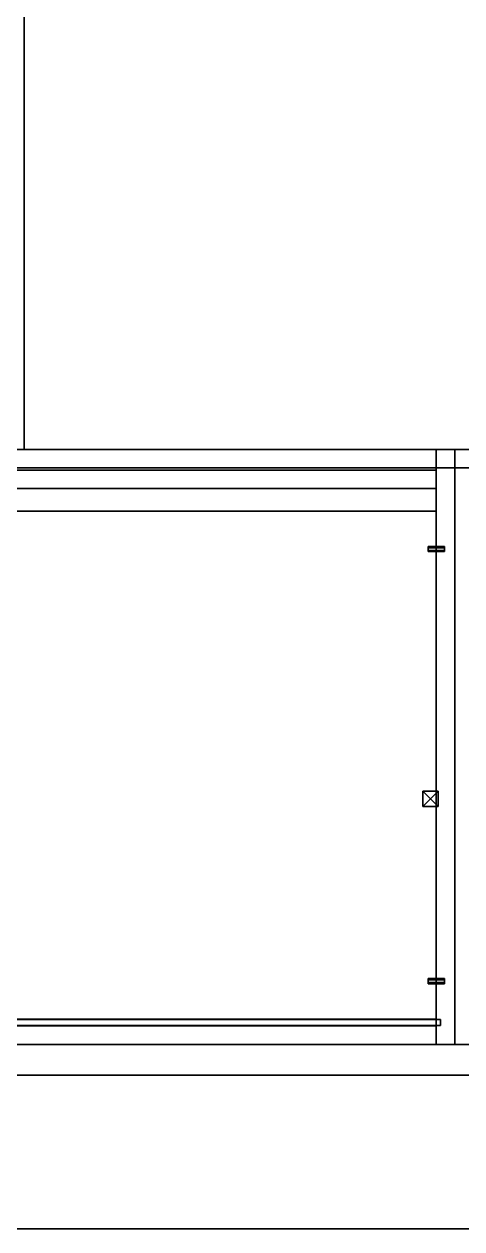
# Model space of a CAD drawing. Extents: x 0 to 3344, y -4262 to 0.
# Drawn here: x 748 to 1175, y -4262 to -3087 of the extents above; entities that cross this region are included whole.
import ezdxf

# ---------------------------------------------------------------- set-up
doc = ezdxf.new("R2010")
doc.units = 0
for name, color, linetype in [('LAYER0', 7, 'CONTINUOUS'), ('LAYER1', 7, 'CONTINUOUS'), ('LAYER102', 254, 'CONTINUOUS'), ('LAYER103', 254, 'CONTINUOUS'), ('LAYER137', 7, 'CONTINUOUS'), ('LAYER361', 7, 'CONTINUOUS'), ('LAYER51', 7, 'CONTINUOUS'), ('LAYER54', 7, 'CONTINUOUS'), ('LAYER60', 7, 'CONTINUOUS'), ('LAYER62', 7, 'CONTINUOUS'), ('LAYER64', 7, 'CONTINUOUS'), ('LAYER65', 7, 'CONTINUOUS'), ('LAYER67', 7, 'CONTINUOUS'), ('LAYER70', 254, 'CONTINUOUS'), ('LAYER71', 254, 'CONTINUOUS'), ('LAYER76', 7, 'CONTINUOUS'), ('LAYER80', 253, 'CONTINUOUS'), ('LAYER81', 253, 'CONTINUOUS'), ('LAYER86', 253, 'CONTINUOUS'), ('LAYER87', 253, 'CONTINUOUS'), ('LAYER90', 7, 'CONTINUOUS'), ('LAYER93', 254, 'CONTINUOUS'), ('LAYER94', 254, 'CONTINUOUS'), ('LAYER99', 7, 'CONTINUOUS')]:
    doc.layers.add(name, color=color, linetype=linetype)

msp = doc.modelspace()

# ---------------------------------------------------------------- linework, layer by layer
at = {"layer": 'LAYER0', "invisible_edges": 1}
for points in [[(18, -0.0034, 0.0981), (3344, -4262.003, 0.0981), (0, -4262.003, 0.0981), (18, -0.0034, 0.0981)], [(3344, -4262.003, 5.0981), (18, -0.0034, 5.0981), (0, -4262.003, 5.0981), (3344, -4262.003, 5.0981)], [(3344, -4262.003, 0.0981), (18, -0.0034, 0.0981), (3344, -0.0034, 0.0981), (3344, -4262.003, 0.0981)], [(18, -0.0034, 5.0981), (3344, -4262.003, 5.0981), (3344, -0.0034, 5.0981), (18, -0.0034, 5.0981)], [(3344, -4262.003, 5.0981), (0, -4262.003, 0.0981), (3344, -4262.003, 0.0981), (3344, -4262.003, 5.0981)], [(0, -4262.003, 0.0981), (3344, -4262.003, 5.0981), (0, -4262.003, 5.0981), (0, -4262.003, 0.0981)]]:
    msp.add_3dface(points, dxfattribs=at)
at = {"layer": 'LAYER1'}
for points, invisible_edges in [([(168.0046, -4112, 5.0981), (3344.004, -4262, 5.0981), (18.0046, -4262, 5.0981), (168.0046, -4112, 5.0981)], 5), ([(3344.004, -4262, 5.0981), (168.0046, -4112, 5.0981), (3194.004, -4112, 5.0981), (3344.004, -4262, 5.0981)], 5), ([(168.0046, -4112, 2680.098), (3194.004, -4112, 5.0981), (168.0046, -4112, 5.0981), (168.0046, -4112, 2680.098)], 1), ([(3194.004, -4112, 5.0981), (168.0046, -4112, 2680.098), (3194.004, -4112, 2680.098), (3194.004, -4112, 5.0981)], 1), ([(3344.004, -4262, 2680.098), (18.0046, -4262, 5.0981), (3344.004, -4262, 5.0981), (3344.004, -4262, 2680.098)], 1), ([(18.0046, -4262, 5.0981), (3344.004, -4262, 2680.098), (18.0046, -4262, 2680.098), (18.0046, -4262, 5.0981)], 1)]:
    msp.add_3dface(points, dxfattribs=dict(at, invisible_edges=invisible_edges))
at = {"layer": 'LAYER102'}
for points in [[(1142.005, -3596.5, 900.5981), (1142.005, -3601.5, 900.5981), (1142.005, -3600.25, 902.7631), (1142.005, -3597.75, 902.7631)], [(1142.005, -3596.5, 900.5981), (1142.005, -3597.75, 898.433), (1142.005, -3600.25, 898.433), (1142.005, -3601.5, 900.5981)], [(1149.955, -3602, 900.5981), (1149.955, -3596, 900.5981), (1149.955, -3597.5, 903.1962), (1149.955, -3600.5, 903.1962)], [(1149.955, -3602, 900.5981), (1149.955, -3596, 900.5981), (1149.955, -3597.5, 898), (1149.955, -3600.5, 898)], [(1150.055, -3602, 900.5981), (1150.055, -3596, 900.5981), (1150.055, -3597.5, 903.1962), (1150.055, -3600.5, 903.1962)], [(1150.055, -3602, 900.5981), (1150.055, -3596, 900.5981), (1150.055, -3597.5, 898), (1150.055, -3600.5, 898)], [(1158.005, -3596.5, 900.5981), (1158.005, -3601.5, 900.5981), (1158.005, -3600.25, 902.7631), (1158.005, -3597.75, 902.7631)], [(1158.005, -3596.5, 900.5981), (1158.005, -3597.75, 898.433), (1158.005, -3600.25, 898.433), (1158.005, -3601.5, 900.5981)]]:
    msp.add_3dface(points, dxfattribs=at)
at = {"layer": 'LAYER103'}
for points in [[(1142.005, -4017.899, 900.5981), (1142.005, -4022.899, 900.5981), (1142.005, -4021.649, 902.7631), (1142.005, -4019.149, 902.7631)], [(1142.005, -4017.899, 900.5981), (1142.005, -4019.149, 898.433), (1142.005, -4021.649, 898.433), (1142.005, -4022.899, 900.5981)], [(1149.955, -4023.399, 900.5981), (1149.955, -4017.399, 900.5981), (1149.955, -4018.899, 903.1962), (1149.955, -4021.899, 903.1962)], [(1149.955, -4023.399, 900.5981), (1149.955, -4017.399, 900.5981), (1149.955, -4018.899, 898), (1149.955, -4021.899, 898)], [(1150.055, -4023.399, 900.5981), (1150.055, -4017.399, 900.5981), (1150.055, -4018.899, 903.1962), (1150.055, -4021.899, 903.1962)], [(1150.055, -4023.399, 900.5981), (1150.055, -4017.399, 900.5981), (1150.055, -4018.899, 898), (1150.055, -4021.899, 898)], [(1158.005, -4017.899, 900.5981), (1158.005, -4022.899, 900.5981), (1158.005, -4021.649, 902.7631), (1158.005, -4019.149, 902.7631)], [(1158.005, -4017.899, 900.5981), (1158.005, -4019.149, 898.433), (1158.005, -4021.649, 898.433), (1158.005, -4022.899, 900.5981)]]:
    msp.add_3dface(points, dxfattribs=at)
at = {"layer": 'LAYER137'}
for points, invisible_edges in [([(748.0048, -149.9995, 2610.098), (730.0048, -3519.84, 2610.098), (730.0048, -149.8394, 2610.098), (748.0048, -149.9995, 2610.098)], 1), ([(730.0048, -3519.84, 2680.098), (748.0048, -3502, 2680.098), (730.0048, -149.8394, 2680.098), (730.0048, -3519.84, 2680.098)], 3), ([(748.0048, -149.9995, 2680.098), (730.0048, -149.8394, 2680.098), (748.0048, -3502, 2680.098), (748.0048, -149.9995, 2680.098)], 2), ([(730.0048, -3519.84, 2610.098), (748.0048, -149.9995, 2610.098), (748.0048, -3502, 2610.098), (730.0048, -3519.84, 2610.098)], 5), ([(748.0048, -149.9995, 2610.098), (748.0048, -3502, 2680.098), (748.0048, -3502, 2610.098), (748.0048, -149.9995, 2610.098)], 1), ([(748.0048, -3502, 2680.098), (748.0048, -149.9995, 2610.098), (748.0048, -149.9995, 2680.098), (748.0048, -3502, 2680.098)], 1), ([(730.0048, -3519.84, 2610.098), (748.0048, -3502, 2610.098), (2632.125, -3519.84, 2610.098), (730.0048, -3519.84, 2610.098)], 3), ([(748.0048, -3502, 2680.098), (730.0048, -3519.84, 2680.098), (2632.125, -3519.84, 2680.098), (748.0048, -3502, 2680.098)], 5), ([(2632.125, -3519.84, 2610.098), (748.0048, -3502, 2610.098), (2614.125, -3502, 2610.098), (2632.125, -3519.84, 2610.098)], 5), ([(748.0048, -3502, 2680.098), (2614.125, -3502, 2610.098), (748.0048, -3502, 2610.098), (748.0048, -3502, 2680.098)], 1), ([(2614.125, -3502, 2610.098), (748.0048, -3502, 2680.098), (2614.125, -3502, 2680.098), (2614.125, -3502, 2610.098)], 1), ([(748.0048, -3502, 2680.098), (2632.125, -3519.84, 2680.098), (2614.125, -3502, 2680.098), (748.0048, -3502, 2680.098)], 3), ([(2632.125, -3519.84, 2680.098), (730.0048, -3519.84, 2610.098), (2632.125, -3519.84, 2610.098), (2632.125, -3519.84, 2680.098)], 1), ([(730.0048, -3519.84, 2610.098), (2632.125, -3519.84, 2680.098), (730.0048, -3519.84, 2680.098), (730.0048, -3519.84, 2610.098)], 1)]:
    msp.add_3dface(points, dxfattribs=dict(at, invisible_edges=invisible_edges))
at = {"layer": 'LAYER361', "invisible_edges": 1}
for points in [[(1186.005, -4082, 5.0981), (1168.005, -3502, 5.0981), (1186.005, -3502, 5.0981), (1186.005, -4082, 5.0981)], [(1168.005, -3502, 5.0981), (1186.005, -4082, 5.0981), (1168.005, -4082, 5.0981), (1168.005, -3502, 5.0981)], [(1168.005, -3502, 5.0981), (1186.005, -3502, 2610.098), (1186.005, -3502, 5.0981), (1168.005, -3502, 5.0981)], [(1186.005, -3502, 2610.098), (1168.005, -3502, 5.0981), (1168.005, -3502, 2610.098), (1186.005, -3502, 2610.098)], [(1168.005, -4082, 2610.098), (1186.005, -3502, 2610.098), (1168.005, -3502, 2610.098), (1168.005, -4082, 2610.098)], [(1186.005, -3502, 2610.098), (1168.005, -4082, 2610.098), (1186.005, -4082, 2610.098), (1186.005, -3502, 2610.098)], [(1168.005, -3502, 5.0981), (1168.005, -4082, 2610.098), (1168.005, -3502, 2610.098), (1168.005, -3502, 5.0981)], [(1168.005, -4082, 2610.098), (1168.005, -3502, 5.0981), (1168.005, -4082, 5.0981), (1168.005, -4082, 2610.098)], [(1168.005, -4082, 2610.098), (1186.005, -4082, 5.0981), (1186.005, -4082, 2610.098), (1168.005, -4082, 2610.098)], [(1186.005, -4082, 5.0981), (1168.005, -4082, 2610.098), (1168.005, -4082, 5.0981), (1186.005, -4082, 5.0981)]]:
    msp.add_3dface(points, dxfattribs=at)
at = {"layer": 'LAYER51', "invisible_edges": 1}
for points in [[(1150.005, -3502, 103.0981), (168.0048, -4082, 103.0981), (1150.005, -4082, 103.0981), (1150.005, -3502, 103.0981)], [(168.0048, -4082, 103.0981), (1150.005, -3502, 103.0981), (168.0048, -3502, 103.0981), (168.0048, -4082, 103.0981)], [(1150.005, -3502, 103.0981), (168.0048, -3502, 85.0981), (168.0048, -3502, 103.0981), (1150.005, -3502, 103.0981)], [(168.0048, -3502, 85.0981), (1150.005, -3502, 103.0981), (1150.005, -3502, 85.0981), (168.0048, -3502, 85.0981)], [(168.0048, -3502, 85.0981), (1150.005, -4082, 85.0981), (168.0048, -4082, 85.0981), (168.0048, -3502, 85.0981)], [(1150.005, -4082, 85.0981), (168.0048, -3502, 85.0981), (1150.005, -3502, 85.0981), (1150.005, -4082, 85.0981)], [(1150.005, -4082, 85.0981), (1150.005, -3502, 103.0981), (1150.005, -4082, 103.0981), (1150.005, -4082, 85.0981)], [(1150.005, -3502, 103.0981), (1150.005, -4082, 85.0981), (1150.005, -3502, 85.0981), (1150.005, -3502, 103.0981)], [(1150.005, -4082, 85.0981), (168.0048, -4082, 103.0981), (168.0048, -4082, 85.0981), (1150.005, -4082, 85.0981)], [(168.0048, -4082, 103.0981), (1150.005, -4082, 85.0981), (1150.005, -4082, 103.0981), (168.0048, -4082, 103.0981)]]:
    msp.add_3dface(points, dxfattribs=at)
at = {"layer": 'LAYER54', "invisible_edges": 1}
for points in [[(1150.005, -3502, 2609.098), (168.0048, -4082, 2609.098), (1150.005, -4082, 2609.098), (1150.005, -3502, 2609.098)], [(168.0048, -4082, 2609.098), (1150.005, -3502, 2609.098), (168.0048, -3502, 2609.098), (168.0048, -4082, 2609.098)], [(1150.005, -3502, 2609.098), (168.0048, -3502, 2591.098), (168.0048, -3502, 2609.098), (1150.005, -3502, 2609.098)], [(168.0048, -3502, 2591.098), (1150.005, -3502, 2609.098), (1150.005, -3502, 2591.098), (168.0048, -3502, 2591.098)], [(168.0048, -3502, 2591.098), (1150.005, -4082, 2591.098), (168.0048, -4082, 2591.098), (168.0048, -3502, 2591.098)], [(1150.005, -4082, 2591.098), (168.0048, -3502, 2591.098), (1150.005, -3502, 2591.098), (1150.005, -4082, 2591.098)], [(1150.005, -4082, 2591.098), (1150.005, -3502, 2609.098), (1150.005, -4082, 2609.098), (1150.005, -4082, 2591.098)], [(1150.005, -3502, 2609.098), (1150.005, -4082, 2591.098), (1150.005, -3502, 2591.098), (1150.005, -3502, 2609.098)], [(1150.005, -4082, 2591.098), (168.0048, -4082, 2609.098), (168.0048, -4082, 2591.098), (1150.005, -4082, 2591.098)], [(168.0048, -4082, 2609.098), (1150.005, -4082, 2591.098), (1150.005, -4082, 2609.098), (168.0048, -4082, 2609.098)]]:
    msp.add_3dface(points, dxfattribs=at)
at = {"layer": 'LAYER60', "invisible_edges": 1}
for points in [[(1154.005, -4057.7, 99.0981), (302.0048, -4063.7, 99.0981), (302.0048, -4057.7, 99.0981), (1154.005, -4057.7, 99.0981)], [(302.0048, -4063.7, 99.0981), (1154.005, -4057.7, 99.0981), (1154.005, -4063.7, 99.0981), (302.0048, -4063.7, 99.0981)], [(1154.005, -4063.7, 2595.098), (302.0048, -4057.7, 2595.098), (302.0048, -4063.7, 2595.098), (1154.005, -4063.7, 2595.098)], [(302.0048, -4057.7, 2595.098), (1154.005, -4063.7, 2595.098), (1154.005, -4057.7, 2595.098), (302.0048, -4057.7, 2595.098)], [(302.0048, -4057.7, 2595.098), (1154.005, -4057.7, 99.0981), (302.0048, -4057.7, 99.0981), (302.0048, -4057.7, 2595.098)], [(1154.005, -4057.7, 99.0981), (302.0048, -4057.7, 2595.098), (1154.005, -4057.7, 2595.098), (1154.005, -4057.7, 99.0981)], [(1154.005, -4063.7, 2595.098), (302.0048, -4063.7, 99.0981), (1154.005, -4063.7, 99.0981), (1154.005, -4063.7, 2595.098)], [(302.0048, -4063.7, 99.0981), (1154.005, -4063.7, 2595.098), (302.0048, -4063.7, 2595.098), (302.0048, -4063.7, 99.0981)], [(1154.005, -4057.7, 99.0981), (1154.005, -4063.7, 2595.098), (1154.005, -4063.7, 99.0981), (1154.005, -4057.7, 99.0981)], [(1154.005, -4063.7, 2595.098), (1154.005, -4057.7, 99.0981), (1154.005, -4057.7, 2595.098), (1154.005, -4063.7, 2595.098)]]:
    msp.add_3dface(points, dxfattribs=at)
at = {"layer": 'LAYER62', "invisible_edges": 1}
for points in [[(1150.005, -3522, 85.0981), (728.0046, -3540, 85.0981), (1150.005, -3540, 85.0981), (1150.005, -3522, 85.0981)], [(728.0046, -3540, 85.0981), (1150.005, -3522, 85.0981), (728.0046, -3522, 85.0981), (728.0046, -3540, 85.0981)], [(728.0046, -3522, 5.0981), (1150.005, -3540, 5.0981), (728.0046, -3540, 5.0981), (728.0046, -3522, 5.0981)], [(1150.005, -3540, 5.0981), (728.0046, -3522, 5.0981), (1150.005, -3522, 5.0981), (1150.005, -3540, 5.0981)], [(1150.005, -3522, 85.0981), (728.0046, -3522, 5.0981), (728.0046, -3522, 85.0981), (1150.005, -3522, 85.0981)], [(728.0046, -3522, 5.0981), (1150.005, -3522, 85.0981), (1150.005, -3522, 5.0981), (728.0046, -3522, 5.0981)], [(1150.005, -3540, 5.0981), (1150.005, -3522, 85.0981), (1150.005, -3540, 85.0981), (1150.005, -3540, 5.0981)], [(1150.005, -3522, 85.0981), (1150.005, -3540, 5.0981), (1150.005, -3522, 5.0981), (1150.005, -3522, 85.0981)], [(1150.005, -3540, 5.0981), (728.0046, -3540, 85.0981), (728.0046, -3540, 5.0981), (1150.005, -3540, 5.0981)], [(728.0046, -3540, 85.0981), (1150.005, -3540, 5.0981), (1150.005, -3540, 85.0981), (728.0046, -3540, 85.0981)]]:
    msp.add_3dface(points, dxfattribs=at)
at = {"layer": 'LAYER64', "invisible_edges": 1}
for points in [[(288.0048, -4064, 5.0981), (1150.005, -4064, 85.0981), (1150.005, -4064, 5.0981), (288.0048, -4064, 5.0981)], [(1150.005, -4064, 85.0981), (288.0048, -4064, 5.0981), (288.0048, -4064, 85.0981), (1150.005, -4064, 85.0981)], [(288.0048, -4082, 85.0981), (1150.005, -4064, 85.0981), (288.0048, -4064, 85.0981), (288.0048, -4082, 85.0981)], [(1150.005, -4064, 85.0981), (288.0048, -4082, 85.0981), (1150.005, -4082, 85.0981), (1150.005, -4064, 85.0981)], [(1150.005, -4082, 5.0981), (288.0048, -4064, 5.0981), (1150.005, -4064, 5.0981), (1150.005, -4082, 5.0981)], [(288.0048, -4064, 5.0981), (1150.005, -4082, 5.0981), (288.0048, -4082, 5.0981), (288.0048, -4064, 5.0981)], [(1150.005, -4082, 5.0981), (1150.005, -4064, 85.0981), (1150.005, -4082, 85.0981), (1150.005, -4082, 5.0981)], [(1150.005, -4064, 85.0981), (1150.005, -4082, 5.0981), (1150.005, -4064, 5.0981), (1150.005, -4064, 85.0981)], [(288.0048, -4082, 85.0981), (1150.005, -4082, 5.0981), (1150.005, -4082, 85.0981), (288.0048, -4082, 85.0981)], [(1150.005, -4082, 5.0981), (288.0048, -4082, 85.0981), (288.0048, -4082, 5.0981), (1150.005, -4082, 5.0981)]]:
    msp.add_3dface(points, dxfattribs=at)
at = {"layer": 'LAYER65', "invisible_edges": 1}
for points in [[(1150.005, -4064, 1467.598), (306.0046, -4082, 1467.598), (1150.005, -4082, 1467.598), (1150.005, -4064, 1467.598)], [(306.0046, -4082, 1467.598), (1150.005, -4064, 1467.598), (306.0046, -4064, 1467.598), (306.0046, -4082, 1467.598)], [(306.0046, -4064, 1347.598), (1150.005, -4082, 1347.598), (306.0046, -4082, 1347.598), (306.0046, -4064, 1347.598)], [(1150.005, -4082, 1347.598), (306.0046, -4064, 1347.598), (1150.005, -4064, 1347.598), (1150.005, -4082, 1347.598)], [(1150.005, -4064, 1467.598), (306.0046, -4064, 1347.598), (306.0046, -4064, 1467.598), (1150.005, -4064, 1467.598)], [(306.0046, -4064, 1347.598), (1150.005, -4064, 1467.598), (1150.005, -4064, 1347.598), (306.0046, -4064, 1347.598)], [(1150.005, -4082, 1347.598), (1150.005, -4064, 1467.598), (1150.005, -4082, 1467.598), (1150.005, -4082, 1347.598)], [(1150.005, -4064, 1467.598), (1150.005, -4082, 1347.598), (1150.005, -4064, 1347.598), (1150.005, -4064, 1467.598)], [(1150.005, -4082, 1347.598), (306.0046, -4082, 1467.598), (306.0046, -4082, 1347.598), (1150.005, -4082, 1347.598)], [(306.0046, -4082, 1467.598), (1150.005, -4082, 1347.598), (1150.005, -4082, 1467.598), (306.0046, -4082, 1467.598)]]:
    msp.add_3dface(points, dxfattribs=at)
at = {"layer": 'LAYER67'}
for points, invisible_edges in [([(306.0048, -3962, 2139.098), (1150.005, -3562, 2139.098), (192.6047, -3962, 2139.098), (306.0048, -3962, 2139.098)], 3), ([(192.6047, -3962, 2139.098), (1150.005, -3562, 2139.098), (688.0048, -3562, 2139.098), (192.6047, -3962, 2139.098)], 5), ([(1150.005, -4057.399, 2121.098), (306.0048, -3962, 2121.098), (1150.005, -3562, 2121.098), (1150.005, -4057.399, 2121.098)], 3), ([(1150.005, -3562, 2121.098), (306.0048, -3962, 2121.098), (688.0048, -3562, 2121.098), (1150.005, -3562, 2121.098)], 3), ([(1150.005, -3562, 2139.098), (306.0048, -4057.399, 2139.098), (1150.005, -4057.399, 2139.098), (1150.005, -3562, 2139.098)], 1), ([(306.0048, -4057.399, 2139.098), (1150.005, -3562, 2139.098), (306.0048, -3962, 2139.098), (306.0048, -4057.399, 2139.098)], 3), ([(688.0048, -3562, 2121.098), (1150.005, -3562, 2139.098), (1150.005, -3562, 2121.098), (688.0048, -3562, 2121.098)], 1), ([(1150.005, -3562, 2139.098), (688.0048, -3562, 2121.098), (688.0048, -3562, 2139.098), (1150.005, -3562, 2139.098)], 1), ([(1150.005, -3562, 2139.098), (1150.005, -4057.399, 2121.098), (1150.005, -3562, 2121.098), (1150.005, -3562, 2139.098)], 1), ([(1150.005, -4057.399, 2121.098), (1150.005, -3562, 2139.098), (1150.005, -4057.399, 2139.098), (1150.005, -4057.399, 2121.098)], 1), ([(306.0048, -3962, 2121.098), (1150.005, -4057.399, 2121.098), (306.0048, -4057.399, 2121.098), (306.0048, -3962, 2121.098)], 1), ([(306.0048, -4057.399, 2139.098), (1150.005, -4057.399, 2121.098), (1150.005, -4057.399, 2139.098), (306.0048, -4057.399, 2139.098)], 1), ([(1150.005, -4057.399, 2121.098), (306.0048, -4057.399, 2139.098), (306.0048, -4057.399, 2121.098), (1150.005, -4057.399, 2121.098)], 1)]:
    msp.add_3dface(points, dxfattribs=dict(at, invisible_edges=invisible_edges))
at = {"layer": 'LAYER70'}
for points in [[(1142.005, -3596.5, 2118.598), (1142.005, -3601.5, 2118.598), (1142.005, -3600.25, 2120.763), (1142.005, -3597.75, 2120.763)], [(1142.005, -3596.5, 2118.598), (1142.005, -3597.75, 2116.433), (1142.005, -3600.25, 2116.433), (1142.005, -3601.5, 2118.598)], [(1149.955, -3602, 2118.598), (1149.955, -3596, 2118.598), (1149.955, -3597.5, 2121.196), (1149.955, -3600.5, 2121.196)], [(1149.955, -3602, 2118.598), (1149.955, -3596, 2118.598), (1149.955, -3597.5, 2116), (1149.955, -3600.5, 2116)], [(1150.055, -3602, 2118.598), (1150.055, -3596, 2118.598), (1150.055, -3597.5, 2121.196), (1150.055, -3600.5, 2121.196)], [(1150.055, -3602, 2118.598), (1150.055, -3596, 2118.598), (1150.055, -3597.5, 2116), (1150.055, -3600.5, 2116)], [(1158.005, -3596.5, 2118.598), (1158.005, -3601.5, 2118.598), (1158.005, -3600.25, 2120.763), (1158.005, -3597.75, 2120.763)], [(1158.005, -3596.5, 2118.598), (1158.005, -3597.75, 2116.433), (1158.005, -3600.25, 2116.433), (1158.005, -3601.5, 2118.598)]]:
    msp.add_3dface(points, dxfattribs=at)
at = {"layer": 'LAYER71'}
for points in [[(1142.005, -4017.899, 2118.598), (1142.005, -4022.899, 2118.598), (1142.005, -4021.649, 2120.763), (1142.005, -4019.149, 2120.763)], [(1142.005, -4017.899, 2118.598), (1142.005, -4019.149, 2116.433), (1142.005, -4021.649, 2116.433), (1142.005, -4022.899, 2118.598)], [(1149.955, -4023.399, 2118.598), (1149.955, -4017.399, 2118.598), (1149.955, -4018.899, 2121.196), (1149.955, -4021.899, 2121.196)], [(1149.955, -4023.399, 2118.598), (1149.955, -4017.399, 2118.598), (1149.955, -4018.899, 2116), (1149.955, -4021.899, 2116)], [(1150.055, -4023.399, 2118.598), (1150.055, -4017.399, 2118.598), (1150.055, -4018.899, 2121.196), (1150.055, -4021.899, 2121.196)], [(1150.055, -4023.399, 2118.598), (1150.055, -4017.399, 2118.598), (1150.055, -4018.899, 2116), (1150.055, -4021.899, 2116)], [(1158.005, -4017.899, 2118.598), (1158.005, -4022.899, 2118.598), (1158.005, -4021.649, 2120.763), (1158.005, -4019.149, 2120.763)], [(1158.005, -4017.899, 2118.598), (1158.005, -4019.149, 2116.433), (1158.005, -4021.649, 2116.433), (1158.005, -4022.899, 2118.598)]]:
    msp.add_3dface(points, dxfattribs=at)
at = {"layer": 'LAYER76', "invisible_edges": 1}
for points in [[(1150.005, -4082, 2610.098), (1150.005, -3502, 5.0981), (1150.005, -4082, 5.0981), (1150.005, -4082, 2610.098)], [(1150.005, -3502, 5.0981), (1150.005, -4082, 2610.098), (1150.005, -3502, 2610.098), (1150.005, -3502, 5.0981)], [(1168.005, -4082, 5.0981), (1150.005, -3502, 5.0981), (1168.005, -3502, 5.0981), (1168.005, -4082, 5.0981)], [(1150.005, -3502, 5.0981), (1168.005, -4082, 5.0981), (1150.005, -4082, 5.0981), (1150.005, -3502, 5.0981)], [(1168.005, -3502, 2610.098), (1150.005, -3502, 5.0981), (1150.005, -3502, 2610.098), (1168.005, -3502, 2610.098)], [(1150.005, -3502, 5.0981), (1168.005, -3502, 2610.098), (1168.005, -3502, 5.0981), (1150.005, -3502, 5.0981)], [(1150.005, -4082, 2610.098), (1168.005, -3502, 2610.098), (1150.005, -3502, 2610.098), (1150.005, -4082, 2610.098)], [(1168.005, -3502, 2610.098), (1150.005, -4082, 2610.098), (1168.005, -4082, 2610.098), (1168.005, -3502, 2610.098)], [(1168.005, -3502, 2610.098), (1168.005, -4082, 5.0981), (1168.005, -3502, 5.0981), (1168.005, -3502, 2610.098)], [(1168.005, -4082, 5.0981), (1168.005, -3502, 2610.098), (1168.005, -4082, 2610.098), (1168.005, -4082, 5.0981)], [(1168.005, -4082, 5.0981), (1150.005, -4082, 2610.098), (1150.005, -4082, 5.0981), (1168.005, -4082, 5.0981)], [(1150.005, -4082, 2610.098), (1168.005, -4082, 5.0981), (1168.005, -4082, 2610.098), (1150.005, -4082, 2610.098)]]:
    msp.add_3dface(points, dxfattribs=at)
at = {"layer": 'LAYER80'}
for points in [[(1137.005, -3850, 2034.098), (1137.005, -3850, 2049.098), (1137.005, -3835, 2034.098), (1137.005, -3850, 2034.098)], [(1137.005, -3835, 2034.098), (1137.005, -3850, 2049.098), (1137.005, -3835, 2049.098), (1137.005, -3835, 2034.098)], [(1137.005, -3835, 2034.098), (1137.005, -3835, 2049.098), (1152.005, -3835, 2034.098), (1137.005, -3835, 2034.098)], [(1152.005, -3835, 2034.098), (1137.005, -3835, 2049.098), (1152.005, -3835, 2049.098), (1152.005, -3835, 2034.098)], [(1137.005, -3835, 2034.098), (1152.005, -3835, 2034.098), (1137.005, -3850, 2034.098), (1137.005, -3835, 2034.098)], [(1137.005, -3850, 2034.098), (1152.005, -3835, 2034.098), (1152.005, -3850, 2034.098), (1137.005, -3850, 2034.098)], [(1137.005, -3850, 2049.098), (1152.005, -3850, 2049.098), (1137.005, -3835, 2049.098), (1137.005, -3850, 2049.098)], [(1137.005, -3835, 2049.098), (1152.005, -3850, 2049.098), (1152.005, -3835, 2049.098), (1137.005, -3835, 2049.098)], [(1152.005, -3835, 2034.098), (1152.005, -3835, 2049.098), (1152.005, -3850, 2034.098), (1152.005, -3835, 2034.098)], [(1152.005, -3850, 2034.098), (1152.005, -3835, 2049.098), (1152.005, -3850, 2049.098), (1152.005, -3850, 2034.098)], [(1137.005, -3850, 2034.098), (1152.005, -3850, 2034.098), (1137.005, -3850, 2049.098), (1137.005, -3850, 2034.098)], [(1137.005, -3850, 2049.098), (1152.005, -3850, 2034.098), (1152.005, -3850, 2049.098), (1137.005, -3850, 2049.098)]]:
    msp.add_3dface(points, dxfattribs=at)
at = {"layer": 'LAYER81'}
for points in [[(1137.005, -3850, 2034.098), (1137.005, -3850, 2049.098), (1137.005, -3835, 2034.098), (1137.005, -3850, 2034.098)], [(1137.005, -3835, 2034.098), (1137.005, -3850, 2049.098), (1137.005, -3835, 2049.098), (1137.005, -3835, 2034.098)], [(1137.005, -3835, 2034.098), (1137.005, -3835, 2049.098), (1152.005, -3835, 2034.098), (1137.005, -3835, 2034.098)], [(1152.005, -3835, 2034.098), (1137.005, -3835, 2049.098), (1152.005, -3835, 2049.098), (1152.005, -3835, 2034.098)], [(1137.005, -3835, 2034.098), (1152.005, -3835, 2034.098), (1137.005, -3850, 2034.098), (1137.005, -3835, 2034.098)], [(1137.005, -3850, 2034.098), (1152.005, -3835, 2034.098), (1152.005, -3850, 2034.098), (1137.005, -3850, 2034.098)], [(1137.005, -3850, 2049.098), (1152.005, -3850, 2049.098), (1137.005, -3835, 2049.098), (1137.005, -3850, 2049.098)], [(1137.005, -3835, 2049.098), (1152.005, -3850, 2049.098), (1152.005, -3835, 2049.098), (1137.005, -3835, 2049.098)], [(1152.005, -3835, 2034.098), (1152.005, -3835, 2049.098), (1152.005, -3850, 2034.098), (1152.005, -3835, 2034.098)], [(1152.005, -3850, 2034.098), (1152.005, -3835, 2049.098), (1152.005, -3850, 2049.098), (1152.005, -3850, 2034.098)], [(1137.005, -3850, 2034.098), (1152.005, -3850, 2034.098), (1137.005, -3850, 2049.098), (1137.005, -3850, 2034.098)], [(1137.005, -3850, 2049.098), (1152.005, -3850, 2034.098), (1152.005, -3850, 2049.098), (1137.005, -3850, 2049.098)]]:
    msp.add_3dface(points, dxfattribs=at)
at = {"layer": 'LAYER86'}
for points in [[(1137.005, -3850, 820.0981), (1137.005, -3850, 835.0981), (1137.005, -3835, 820.0981), (1137.005, -3850, 820.0981)], [(1137.005, -3835, 820.0981), (1137.005, -3850, 835.0981), (1137.005, -3835, 835.0981), (1137.005, -3835, 820.0981)], [(1137.005, -3835, 820.0981), (1137.005, -3835, 835.0981), (1152.005, -3835, 820.0981), (1137.005, -3835, 820.0981)], [(1152.005, -3835, 820.0981), (1137.005, -3835, 835.0981), (1152.005, -3835, 835.0981), (1152.005, -3835, 820.0981)], [(1137.005, -3835, 820.0981), (1152.005, -3835, 820.0981), (1137.005, -3850, 820.0981), (1137.005, -3835, 820.0981)], [(1137.005, -3850, 820.0981), (1152.005, -3835, 820.0981), (1152.005, -3850, 820.0981), (1137.005, -3850, 820.0981)], [(1137.005, -3850, 835.0981), (1152.005, -3850, 835.0981), (1137.005, -3835, 835.0981), (1137.005, -3850, 835.0981)], [(1137.005, -3835, 835.0981), (1152.005, -3850, 835.0981), (1152.005, -3835, 835.0981), (1137.005, -3835, 835.0981)], [(1152.005, -3835, 820.0981), (1152.005, -3835, 835.0981), (1152.005, -3850, 820.0981), (1152.005, -3835, 820.0981)], [(1152.005, -3850, 820.0981), (1152.005, -3835, 835.0981), (1152.005, -3850, 835.0981), (1152.005, -3850, 820.0981)], [(1137.005, -3850, 820.0981), (1152.005, -3850, 820.0981), (1137.005, -3850, 835.0981), (1137.005, -3850, 820.0981)], [(1137.005, -3850, 835.0981), (1152.005, -3850, 820.0981), (1152.005, -3850, 835.0981), (1137.005, -3850, 835.0981)]]:
    msp.add_3dface(points, dxfattribs=at)
at = {"layer": 'LAYER87'}
for points in [[(1137.005, -3850, 820.0981), (1137.005, -3850, 835.0981), (1137.005, -3835, 820.0981), (1137.005, -3850, 820.0981)], [(1137.005, -3835, 820.0981), (1137.005, -3850, 835.0981), (1137.005, -3835, 835.0981), (1137.005, -3835, 820.0981)], [(1137.005, -3835, 820.0981), (1137.005, -3835, 835.0981), (1152.005, -3835, 820.0981), (1137.005, -3835, 820.0981)], [(1152.005, -3835, 820.0981), (1137.005, -3835, 835.0981), (1152.005, -3835, 835.0981), (1152.005, -3835, 820.0981)], [(1137.005, -3835, 820.0981), (1152.005, -3835, 820.0981), (1137.005, -3850, 820.0981), (1137.005, -3835, 820.0981)], [(1137.005, -3850, 820.0981), (1152.005, -3835, 820.0981), (1152.005, -3850, 820.0981), (1137.005, -3850, 820.0981)], [(1137.005, -3850, 835.0981), (1152.005, -3850, 835.0981), (1137.005, -3835, 835.0981), (1137.005, -3850, 835.0981)], [(1137.005, -3835, 835.0981), (1152.005, -3850, 835.0981), (1152.005, -3835, 835.0981), (1137.005, -3835, 835.0981)], [(1152.005, -3835, 820.0981), (1152.005, -3835, 835.0981), (1152.005, -3850, 820.0981), (1152.005, -3835, 820.0981)], [(1152.005, -3850, 820.0981), (1152.005, -3835, 835.0981), (1152.005, -3850, 835.0981), (1152.005, -3850, 820.0981)], [(1137.005, -3850, 820.0981), (1152.005, -3850, 820.0981), (1137.005, -3850, 835.0981), (1137.005, -3850, 820.0981)], [(1137.005, -3850, 835.0981), (1152.005, -3850, 820.0981), (1152.005, -3850, 835.0981), (1137.005, -3850, 835.0981)]]:
    msp.add_3dface(points, dxfattribs=at)
at = {"layer": 'LAYER90'}
for points, invisible_edges in [([(306.0048, -3962, 23.0981), (1150.005, -3562, 23.0981), (192.6047, -3962, 23.0981), (306.0048, -3962, 23.0981)], 3), ([(192.6047, -3962, 23.0981), (1150.005, -3562, 23.0981), (688.0048, -3562, 23.0981), (192.6047, -3962, 23.0981)], 5), ([(1150.005, -4057.399, 5.0981), (306.0048, -3962, 5.0981), (1150.005, -3562, 5.0981), (1150.005, -4057.399, 5.0981)], 3), ([(1150.005, -3562, 5.0981), (306.0048, -3962, 5.0981), (688.0048, -3562, 5.0981), (1150.005, -3562, 5.0981)], 3), ([(1150.005, -3562, 23.0981), (306.0048, -4057.399, 23.0981), (1150.005, -4057.399, 23.0981), (1150.005, -3562, 23.0981)], 1), ([(306.0048, -4057.399, 23.0981), (1150.005, -3562, 23.0981), (306.0048, -3962, 23.0981), (306.0048, -4057.399, 23.0981)], 3), ([(688.0048, -3562, 5.0981), (1150.005, -3562, 23.0981), (1150.005, -3562, 5.0981), (688.0048, -3562, 5.0981)], 1), ([(1150.005, -3562, 23.0981), (688.0048, -3562, 5.0981), (688.0048, -3562, 23.0981), (1150.005, -3562, 23.0981)], 1), ([(1150.005, -3562, 23.0981), (1150.005, -4057.399, 5.0981), (1150.005, -3562, 5.0981), (1150.005, -3562, 23.0981)], 1), ([(1150.005, -4057.399, 5.0981), (1150.005, -3562, 23.0981), (1150.005, -4057.399, 23.0981), (1150.005, -4057.399, 5.0981)], 1), ([(306.0048, -3962, 5.0981), (1150.005, -4057.399, 5.0981), (306.0048, -4057.399, 5.0981), (306.0048, -3962, 5.0981)], 1), ([(306.0048, -4057.399, 23.0981), (1150.005, -4057.399, 5.0981), (1150.005, -4057.399, 23.0981), (306.0048, -4057.399, 23.0981)], 1), ([(1150.005, -4057.399, 5.0981), (306.0048, -4057.399, 23.0981), (306.0048, -4057.399, 5.0981), (1150.005, -4057.399, 5.0981)], 1)]:
    msp.add_3dface(points, dxfattribs=dict(at, invisible_edges=invisible_edges))
at = {"layer": 'LAYER93'}
for points in [[(1142.005, -3596.5, 2.5981), (1142.005, -3601.5, 2.5981), (1142.005, -3600.25, 4.7631), (1142.005, -3597.75, 4.7631)], [(1142.005, -3596.5, 2.5981), (1142.005, -3597.75, 0.433), (1142.005, -3600.25, 0.433), (1142.005, -3601.5, 2.5981)], [(1149.955, -3602, 2.5981), (1149.955, -3596, 2.5981), (1149.955, -3597.5, 5.1962), (1149.955, -3600.5, 5.1962)], [(1149.955, -3602, 2.5981), (1149.955, -3596, 2.5981), (1149.955, -3597.5), (1149.955, -3600.5)], [(1150.055, -3602, 2.5981), (1150.055, -3596, 2.5981), (1150.055, -3597.5, 5.1962), (1150.055, -3600.5, 5.1962)], [(1150.055, -3602, 2.5981), (1150.055, -3596, 2.5981), (1150.055, -3597.5), (1150.055, -3600.5)], [(1158.005, -3596.5, 2.5981), (1158.005, -3601.5, 2.5981), (1158.005, -3600.25, 4.7631), (1158.005, -3597.75, 4.7631)], [(1158.005, -3596.5, 2.5981), (1158.005, -3597.75, 0.433), (1158.005, -3600.25, 0.433), (1158.005, -3601.5, 2.5981)]]:
    msp.add_3dface(points, dxfattribs=at)
at = {"layer": 'LAYER94'}
for points in [[(1142.005, -4017.899, 2.5981), (1142.005, -4022.899, 2.5981), (1142.005, -4021.649, 4.7631), (1142.005, -4019.149, 4.7631)], [(1142.005, -4017.899, 2.5981), (1142.005, -4019.149, 0.433), (1142.005, -4021.649, 0.433), (1142.005, -4022.899, 2.5981)], [(1149.955, -4023.399, 2.5981), (1149.955, -4017.399, 2.5981), (1149.955, -4018.899, 5.1962), (1149.955, -4021.899, 5.1962)], [(1149.955, -4023.399, 2.5981), (1149.955, -4017.399, 2.5981), (1149.955, -4018.899), (1149.955, -4021.899)], [(1150.055, -4023.399, 2.5981), (1150.055, -4017.399, 2.5981), (1150.055, -4018.899, 5.1962), (1150.055, -4021.899, 5.1962)], [(1150.055, -4023.399, 2.5981), (1150.055, -4017.399, 2.5981), (1150.055, -4018.899), (1150.055, -4021.899)], [(1158.005, -4017.899, 2.5981), (1158.005, -4022.899, 2.5981), (1158.005, -4021.649, 4.7631), (1158.005, -4019.149, 4.7631)], [(1158.005, -4017.899, 2.5981), (1158.005, -4019.149, 0.433), (1158.005, -4021.649, 0.433), (1158.005, -4022.899, 2.5981)]]:
    msp.add_3dface(points, dxfattribs=at)
at = {"layer": 'LAYER99'}
for points, invisible_edges in [([(306.0048, -3962, 921.0981), (1150.005, -3562, 921.0981), (192.6047, -3962, 921.0981), (306.0048, -3962, 921.0981)], 3), ([(192.6047, -3962, 921.0981), (1150.005, -3562, 921.0981), (688.0048, -3562, 921.0981), (192.6047, -3962, 921.0981)], 5), ([(1150.005, -4057.399, 903.0981), (306.0048, -3962, 903.0981), (1150.005, -3562, 903.0981), (1150.005, -4057.399, 903.0981)], 3), ([(1150.005, -3562, 903.0981), (306.0048, -3962, 903.0981), (688.0048, -3562, 903.0981), (1150.005, -3562, 903.0981)], 3), ([(1150.005, -3562, 921.0981), (306.0048, -4057.399, 921.0981), (1150.005, -4057.399, 921.0981), (1150.005, -3562, 921.0981)], 1), ([(306.0048, -4057.399, 921.0981), (1150.005, -3562, 921.0981), (306.0048, -3962, 921.0981), (306.0048, -4057.399, 921.0981)], 3), ([(688.0048, -3562, 903.0981), (1150.005, -3562, 921.0981), (1150.005, -3562, 903.0981), (688.0048, -3562, 903.0981)], 1), ([(1150.005, -3562, 921.0981), (688.0048, -3562, 903.0981), (688.0048, -3562, 921.0981), (1150.005, -3562, 921.0981)], 1), ([(1150.005, -3562, 921.0981), (1150.005, -4057.399, 903.0981), (1150.005, -3562, 903.0981), (1150.005, -3562, 921.0981)], 1), ([(1150.005, -4057.399, 903.0981), (1150.005, -3562, 921.0981), (1150.005, -4057.399, 921.0981), (1150.005, -4057.399, 903.0981)], 1), ([(306.0048, -3962, 903.0981), (1150.005, -4057.399, 903.0981), (306.0048, -4057.399, 903.0981), (306.0048, -3962, 903.0981)], 1), ([(306.0048, -4057.399, 921.0981), (1150.005, -4057.399, 903.0981), (1150.005, -4057.399, 921.0981), (306.0048, -4057.399, 921.0981)], 1), ([(1150.005, -4057.399, 903.0981), (306.0048, -4057.399, 921.0981), (306.0048, -4057.399, 903.0981), (1150.005, -4057.399, 903.0981)], 1)]:
    msp.add_3dface(points, dxfattribs=dict(at, invisible_edges=invisible_edges))

# ---------------------------------------------------------------- meshes
at = {"layer": 'LAYER1'}
mesh = msp.add_polymesh((5, 2), dxfattribs=at)
for k, corner in enumerate([(168.0046, -150, 2680.098), (168.0046, -4112, 2680.098), (3194.004, -150, 2680.098), (168.0046, -150, 2680.098), (3194.004, -4112, 2680.098), (3194.004, -150, 2680.098), (168.0046, -4112, 2680.098), (3194.004, -4112, 2680.098), (18.0046, -4262, 2680.098), (3344.004, -4262, 2680.098)]):
    mesh.set_mesh_vertex(divmod(k, 2), corner)
at = {"layer": 'LAYER102'}
mesh = msp.add_polymesh((2, 6), dxfattribs=dict(at, n_close=True))
for k, corner in enumerate([(1142.005, -3596.5, 900.5981), (1142.005, -3597.75, 902.7631), (1142.005, -3600.25, 902.7631), (1142.005, -3601.5, 900.5981), (1142.005, -3600.25, 898.433), (1142.005, -3597.75, 898.433), (1158.005, -3596.5, 900.5981), (1158.005, -3597.75, 902.7631), (1158.005, -3600.25, 902.7631), (1158.005, -3601.5, 900.5981), (1158.005, -3600.25, 898.433), (1158.005, -3597.75, 898.433)]):
    mesh.set_mesh_vertex(divmod(k, 6), corner)
mesh = msp.add_polymesh((2, 6), dxfattribs=dict(at, n_close=True))
for k, corner in enumerate([(1149.955, -3596, 900.5981), (1149.955, -3597.5, 903.1962), (1149.955, -3600.5, 903.1962), (1149.955, -3602, 900.5981), (1149.955, -3600.5, 898), (1149.955, -3597.5, 898), (1150.055, -3596, 900.5981), (1150.055, -3597.5, 903.1962), (1150.055, -3600.5, 903.1962), (1150.055, -3602, 900.5981), (1150.055, -3600.5, 898), (1150.055, -3597.5, 898)]):
    mesh.set_mesh_vertex(divmod(k, 6), corner)
at = {"layer": 'LAYER103'}
mesh = msp.add_polymesh((2, 6), dxfattribs=dict(at, n_close=True))
for k, corner in enumerate([(1142.005, -4017.899, 900.5981), (1142.005, -4019.149, 902.7631), (1142.005, -4021.649, 902.7631), (1142.005, -4022.899, 900.5981), (1142.005, -4021.649, 898.433), (1142.005, -4019.149, 898.433), (1158.005, -4017.899, 900.5981), (1158.005, -4019.149, 902.7631), (1158.005, -4021.649, 902.7631), (1158.005, -4022.899, 900.5981), (1158.005, -4021.649, 898.433), (1158.005, -4019.149, 898.433)]):
    mesh.set_mesh_vertex(divmod(k, 6), corner)
mesh = msp.add_polymesh((2, 6), dxfattribs=dict(at, n_close=True))
for k, corner in enumerate([(1149.955, -4017.399, 900.5981), (1149.955, -4018.899, 903.1962), (1149.955, -4021.899, 903.1962), (1149.955, -4023.399, 900.5981), (1149.955, -4021.899, 898), (1149.955, -4018.899, 898), (1150.055, -4017.399, 900.5981), (1150.055, -4018.899, 903.1962), (1150.055, -4021.899, 903.1962), (1150.055, -4023.399, 900.5981), (1150.055, -4021.899, 898), (1150.055, -4018.899, 898)]):
    mesh.set_mesh_vertex(divmod(k, 6), corner)
at = {"layer": 'LAYER70'}
mesh = msp.add_polymesh((2, 6), dxfattribs=dict(at, n_close=True))
for k, corner in enumerate([(1142.005, -3596.5, 2118.598), (1142.005, -3597.75, 2120.763), (1142.005, -3600.25, 2120.763), (1142.005, -3601.5, 2118.598), (1142.005, -3600.25, 2116.433), (1142.005, -3597.75, 2116.433), (1158.005, -3596.5, 2118.598), (1158.005, -3597.75, 2120.763), (1158.005, -3600.25, 2120.763), (1158.005, -3601.5, 2118.598), (1158.005, -3600.25, 2116.433), (1158.005, -3597.75, 2116.433)]):
    mesh.set_mesh_vertex(divmod(k, 6), corner)
mesh = msp.add_polymesh((2, 6), dxfattribs=dict(at, n_close=True))
for k, corner in enumerate([(1149.955, -3596, 2118.598), (1149.955, -3597.5, 2121.196), (1149.955, -3600.5, 2121.196), (1149.955, -3602, 2118.598), (1149.955, -3600.5, 2116), (1149.955, -3597.5, 2116), (1150.055, -3596, 2118.598), (1150.055, -3597.5, 2121.196), (1150.055, -3600.5, 2121.196), (1150.055, -3602, 2118.598), (1150.055, -3600.5, 2116), (1150.055, -3597.5, 2116)]):
    mesh.set_mesh_vertex(divmod(k, 6), corner)
at = {"layer": 'LAYER71'}
mesh = msp.add_polymesh((2, 6), dxfattribs=dict(at, n_close=True))
for k, corner in enumerate([(1142.005, -4017.899, 2118.598), (1142.005, -4019.149, 2120.763), (1142.005, -4021.649, 2120.763), (1142.005, -4022.899, 2118.598), (1142.005, -4021.649, 2116.433), (1142.005, -4019.149, 2116.433), (1158.005, -4017.899, 2118.598), (1158.005, -4019.149, 2120.763), (1158.005, -4021.649, 2120.763), (1158.005, -4022.899, 2118.598), (1158.005, -4021.649, 2116.433), (1158.005, -4019.149, 2116.433)]):
    mesh.set_mesh_vertex(divmod(k, 6), corner)
mesh = msp.add_polymesh((2, 6), dxfattribs=dict(at, n_close=True))
for k, corner in enumerate([(1149.955, -4017.399, 2118.598), (1149.955, -4018.899, 2121.196), (1149.955, -4021.899, 2121.196), (1149.955, -4023.399, 2118.598), (1149.955, -4021.899, 2116), (1149.955, -4018.899, 2116), (1150.055, -4017.399, 2118.598), (1150.055, -4018.899, 2121.196), (1150.055, -4021.899, 2121.196), (1150.055, -4023.399, 2118.598), (1150.055, -4021.899, 2116), (1150.055, -4018.899, 2116)]):
    mesh.set_mesh_vertex(divmod(k, 6), corner)
at = {"layer": 'LAYER93'}
mesh = msp.add_polymesh((2, 6), dxfattribs=dict(at, n_close=True))
for k, corner in enumerate([(1142.005, -3596.5, 2.5981), (1142.005, -3597.75, 4.7631), (1142.005, -3600.25, 4.7631), (1142.005, -3601.5, 2.5981), (1142.005, -3600.25, 0.433), (1142.005, -3597.75, 0.433), (1158.005, -3596.5, 2.5981), (1158.005, -3597.75, 4.7631), (1158.005, -3600.25, 4.7631), (1158.005, -3601.5, 2.5981), (1158.005, -3600.25, 0.433), (1158.005, -3597.75, 0.433)]):
    mesh.set_mesh_vertex(divmod(k, 6), corner)
mesh = msp.add_polymesh((2, 6), dxfattribs=dict(at, n_close=True))
for k, corner in enumerate([(1149.955, -3596, 2.5981), (1149.955, -3597.5, 5.1962), (1149.955, -3600.5, 5.1962), (1149.955, -3602, 2.5981), (1149.955, -3600.5), (1149.955, -3597.5), (1150.055, -3596, 2.5981), (1150.055, -3597.5, 5.1962), (1150.055, -3600.5, 5.1962), (1150.055, -3602, 2.5981), (1150.055, -3600.5), (1150.055, -3597.5)]):
    mesh.set_mesh_vertex(divmod(k, 6), corner)
at = {"layer": 'LAYER94'}
mesh = msp.add_polymesh((2, 6), dxfattribs=dict(at, n_close=True))
for k, corner in enumerate([(1142.005, -4017.899, 2.5981), (1142.005, -4019.149, 4.7631), (1142.005, -4021.649, 4.7631), (1142.005, -4022.899, 2.5981), (1142.005, -4021.649, 0.433), (1142.005, -4019.149, 0.433), (1158.005, -4017.899, 2.5981), (1158.005, -4019.149, 4.7631), (1158.005, -4021.649, 4.7631), (1158.005, -4022.899, 2.5981), (1158.005, -4021.649, 0.433), (1158.005, -4019.149, 0.433)]):
    mesh.set_mesh_vertex(divmod(k, 6), corner)
mesh = msp.add_polymesh((2, 6), dxfattribs=dict(at, n_close=True))
for k, corner in enumerate([(1149.955, -4017.399, 2.5981), (1149.955, -4018.899, 5.1962), (1149.955, -4021.899, 5.1962), (1149.955, -4023.399, 2.5981), (1149.955, -4021.899), (1149.955, -4018.899), (1150.055, -4017.399, 2.5981), (1150.055, -4018.899, 5.1962), (1150.055, -4021.899, 5.1962), (1150.055, -4023.399, 2.5981), (1150.055, -4021.899), (1150.055, -4018.899)]):
    mesh.set_mesh_vertex(divmod(k, 6), corner)

doc.saveas('drawing.dxf')
